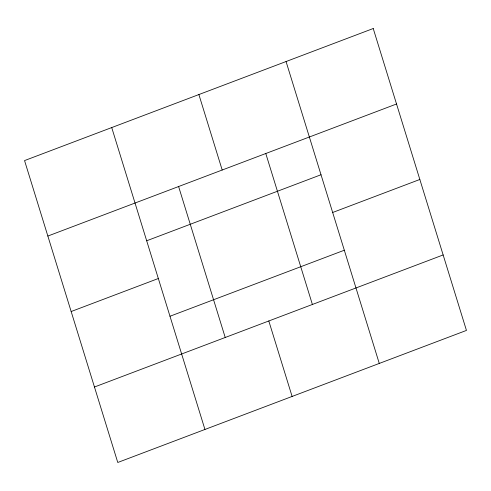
<?xml version="1.0" encoding="UTF-8"?>
<svg xmlns="http://www.w3.org/2000/svg" width="491" height="491" viewBox="0 0 491 491"><rect width="100%" height="100%" fill="white"/><g stroke="black" fill="none" stroke-linecap="round" stroke-linejoin="round"><path stroke-width="0.74" d="M47.854 236.054L396.532 103.994M146.68 240.774L321.016 174.747M71.164 311.527L158.329 278.514M332.671 212.486L419.836 179.473M169.984 316.253L344.32 250.226M94.468 387.006L443.146 254.946M286.057 61.535L379.279 363.438M265.778 153.517L312.393 304.469M198.886 94.548L222.196 170.027M268.804 320.973L292.114 396.452M178.607 186.531L225.222 337.483M111.721 127.562L204.943 429.465M373.228 28.521L24.55 160.582L117.772 462.479L466.45 330.418L373.228 28.521"/></g></svg>
